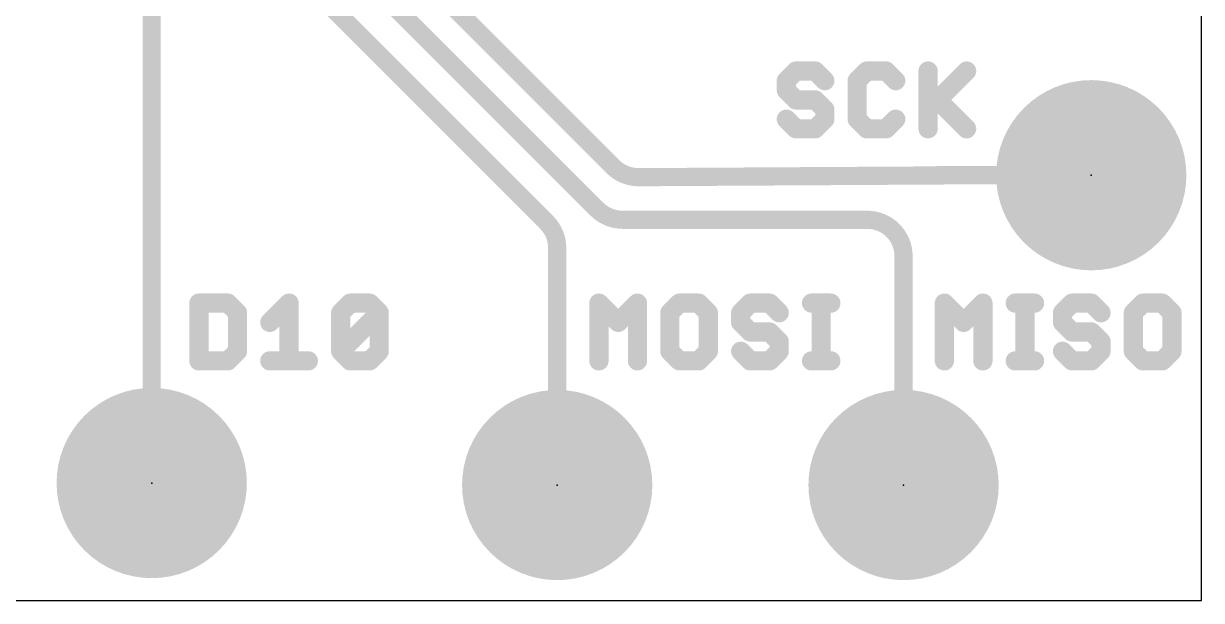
# Model space of a CAD drawing. Extents: x 0 to 100, y 4 to 80.
# Drawn here: x 61.13 to 100, y 3.81 to 22.85 of the extents above; entities that cross this region are included whole.
import ezdxf

# ---------------------------------------------------------------- set-up
doc = ezdxf.new("R2010")
doc.units = 0
for name, color, linetype in [('1', 14, 'CONTINUOUS'), ('20', 178, 'CONTINUOUS'), ('23', 178, 'CONTINUOUS')]:
    doc.layers.add(name, color=color, linetype=linetype)

# ---------------------------------------------------------------- blocks, each defined once
blk = doc.blocks.new('RECT')
blk.add_solid([(-0.5, -0.5), (0.5, -0.5), (-0.5, 0.5), (0.5, 0.5)])

msp = doc.modelspace()

# ---------------------------------------------------------------- linework, layer by layer
at = {"layer": '1'}
for points, const_width in [([(67.358, 31.3505), (80.577, 18.1315)], 0.6), ([(66.6375, 30.1388), (80.0498, 16.7265)], 0.6), ([(65.8842, 28.796), (78.3885, 16.2917)], 0.6), ([(65.3595, 26.6048), (65.3595, 11.4955)], 0.6), ([(86.6189, 21.2841), (86.3011, 20.9664)], 0.635), ([(87.2544, 21.2841), (86.6189, 21.2841)], 0.635), ([(87.5722, 20.9664), (87.2544, 21.2841)], 0.635), ([(88.9577, 21.2841), (88.6399, 20.9664)], 0.635), ([(89.5932, 21.2841), (88.9577, 21.2841)], 0.635), ([(89.911, 20.9664), (89.5932, 21.2841)], 0.635), ([(90.9787, 21.2841), (90.9787, 19.3775)], 0.635), ([(90.9787, 20.013), (92.2498, 21.2841)], 0.635), ([(86.3011, 20.9664), (86.3011, 20.6486)], 0.635), ([(88.6399, 20.9664), (88.6399, 19.6953)], 0.635), ([(86.3011, 20.6486), (86.6189, 20.3308)], 0.635), ([(86.6189, 20.3308), (87.2544, 20.3308)], 0.635), ([(87.2544, 20.3308), (87.5722, 20.013)], 0.635), ([(91.2965, 20.3308), (92.2498, 19.3775)], 0.635), ([(87.5722, 20.013), (87.5722, 19.6953)], 0.635), ([(86.6189, 19.3775), (86.3011, 19.6953)], 0.635), ([(87.5722, 19.6953), (87.2544, 19.3775)], 0.635), ([(88.6399, 19.6953), (88.9577, 19.3775)], 0.635), ([(89.5932, 19.3775), (89.911, 19.6953)], 0.635), ([(87.2544, 19.3775), (86.6189, 19.3775)], 0.635), ([(88.9577, 19.3775), (89.5932, 19.3775)], 0.635), ([(81.4256, 17.78), (92.5535, 17.8455)], 0.6), ([(96.3635, 17.8455), (91.2835, 17.8455)], 0.6), ([(80.8983, 16.375), (88.97, 16.375)], 0.6), ([(78.74, 15.4432), (78.74, 11.43)], 0.6), ([(90.17, 15.175), (90.17, 11.43)], 0.6), ([(66.9175, 13.6241), (66.9175, 11.7175)], 0.635), ([(67.8708, 13.6241), (66.9175, 13.6241)], 0.635), ([(68.1886, 13.3064), (67.8708, 13.6241)], 0.635), ([(68.1886, 12.0353), (68.1886, 13.3064)], 0.635), ([(69.2563, 12.9886), (69.8918, 13.6241)], 0.635), ([(69.8918, 13.6241), (69.8918, 11.7175)], 0.635), ([(71.5951, 13.3064), (71.9129, 13.6241)], 0.635), ([(71.5951, 12.0353), (71.5951, 13.3064)], 0.635), ([(71.5951, 12.0353), (72.8662, 13.3064)], 0.635), ([(71.9129, 13.6241), (72.5484, 13.6241)], 0.635), ([(72.5484, 13.6241), (72.8662, 13.3064)], 0.635), ([(72.8662, 13.3064), (72.8662, 12.0353)], 0.635), ([(80.1175, 11.7175), (80.1175, 13.6241)], 0.635), ([(80.1175, 13.6241), (80.753, 12.9886)], 0.635), ([(80.753, 12.9886), (81.3886, 13.6241)], 0.635), ([(81.3886, 13.6241), (81.3886, 11.7175)], 0.635), ([(82.7741, 13.6241), (82.4563, 13.3064)], 0.635), ([(82.4563, 13.3064), (82.4563, 12.0353)], 0.635), ([(83.4096, 13.6241), (82.7741, 13.6241)], 0.635), ([(83.7274, 13.3064), (83.4096, 13.6241)], 0.635), ([(83.7274, 12.0353), (83.7274, 13.3064)], 0.635), ([(85.1129, 13.6241), (84.7951, 13.3064)], 0.635), ([(84.7951, 13.3064), (84.7951, 12.9886)], 0.635), ([(85.7484, 13.6241), (85.1129, 13.6241)], 0.635), ([(86.0662, 13.3064), (85.7484, 13.6241)], 0.635), ([(87.1339, 13.6241), (87.7694, 13.6241)], 0.635), ([(87.4517, 11.7175), (87.4517, 13.6241)], 0.635), ([(91.5175, 11.7175), (91.5175, 13.6241)], 0.635), ([(91.5175, 13.6241), (92.153, 12.9886)], 0.635), ([(92.153, 12.9886), (92.7886, 13.6241)], 0.635), ([(92.7886, 13.6241), (92.7886, 11.7175)], 0.635), ([(93.8563, 13.6241), (94.4918, 13.6241)], 0.635), ([(94.1741, 11.7175), (94.1741, 13.6241)], 0.635), ([(95.7333, 13.6241), (95.4155, 13.3064)], 0.635), ([(95.4155, 13.3064), (95.4155, 12.9886)], 0.635), ([(96.3688, 13.6241), (95.7333, 13.6241)], 0.635), ([(96.6866, 13.3064), (96.3688, 13.6241)], 0.635), ([(98.0721, 13.6241), (97.7543, 13.3064)], 0.635), ([(97.7543, 13.3064), (97.7543, 12.0353)], 0.635), ([(98.7076, 13.6241), (98.0721, 13.6241)], 0.635), ([(99.0254, 13.3064), (98.7076, 13.6241)], 0.635), ([(99.0254, 12.0353), (99.0254, 13.3064)], 0.635), ([(84.7951, 12.9886), (85.1129, 12.6708)], 0.635), ([(95.4155, 12.9886), (95.7333, 12.6708)], 0.635), ([(65.3595, 7.6855), (65.3595, 12.7655)], 0.6), ([(78.74, 7.62), (78.74, 12.7)], 0.6), ([(85.1129, 12.6708), (85.7484, 12.6708)], 0.635), ([(85.7484, 12.6708), (86.0662, 12.353)], 0.635), ([(90.17, 7.62), (90.17, 12.7)], 0.6), ([(95.7333, 12.6708), (96.3688, 12.6708)], 0.635), ([(96.3688, 12.6708), (96.6866, 12.353)], 0.635), ([(86.0662, 12.353), (86.0662, 12.0353)], 0.635), ([(96.6866, 12.353), (96.6866, 12.0353)], 0.635), ([(67.8708, 11.7175), (68.1886, 12.0353)], 0.635), ([(71.9129, 11.7175), (71.5951, 12.0353)], 0.635), ([(72.8662, 12.0353), (72.5484, 11.7175)], 0.635), ([(82.4563, 12.0353), (82.7741, 11.7175)], 0.635), ([(83.4096, 11.7175), (83.7274, 12.0353)], 0.635), ([(85.1129, 11.7175), (84.7951, 12.0353)], 0.635), ([(86.0662, 12.0353), (85.7484, 11.7175)], 0.635), ([(95.7333, 11.7175), (95.4155, 12.0353)], 0.635), ([(96.6866, 12.0353), (96.3688, 11.7175)], 0.635), ([(97.7543, 12.0353), (98.0721, 11.7175)], 0.635), ([(98.7076, 11.7175), (99.0254, 12.0353)], 0.635), ([(66.9175, 11.7175), (67.8708, 11.7175)], 0.635), ([(69.2563, 11.7175), (70.5274, 11.7175)], 0.635), ([(72.5484, 11.7175), (71.9129, 11.7175)], 0.635), ([(82.7741, 11.7175), (83.4096, 11.7175)], 0.635), ([(85.7484, 11.7175), (85.1129, 11.7175)], 0.635), ([(87.1339, 11.7175), (87.7694, 11.7175)], 0.635), ([(93.8563, 11.7175), (94.4918, 11.7175)], 0.635), ([(96.3688, 11.7175), (95.7333, 11.7175)], 0.635), ([(98.0721, 11.7175), (98.7076, 11.7175)], 0.635)]:
    msp.add_lwpolyline(points, dxfattribs=dict(at, const_width=const_width))
for points, const_width in [([(86.6189, 21.4429, 1), (86.6189, 21.1254)], 0.3175), ([(86.7311, 21.1719, 1), (86.5066, 21.3964)], 0.3175), ([(87.3667, 21.3964, 1), (87.1422, 21.1719)], 0.3175), ([(87.2544, 21.1254, 1), (87.2544, 21.4429)], 0.3175), ([(88.9577, 21.4429, 1), (88.9577, 21.1254)], 0.3175), ([(89.0699, 21.1719, 1), (88.8454, 21.3964)], 0.3175), ([(89.7055, 21.3964, 1), (89.481, 21.1719)], 0.3175), ([(89.5932, 21.1254, 1), (89.5932, 21.4429)], 0.3175), ([(91.1374, 21.2841, 1), (90.8199, 21.2841)], 0.3175), ([(92.362, 21.1719, 1), (92.1375, 21.3964)], 0.3175), ([(86.1888, 21.0786, 1), (86.4134, 20.8541)], 0.3175), ([(86.4599, 20.9664, 1), (86.1424, 20.9664)], 0.3175), ([(87.4599, 20.8541, 1), (87.6844, 21.0786)], 0.3175), ([(88.7986, 20.9664, 1), (88.4811, 20.9664)], 0.3175), ([(88.5276, 21.0786, 1), (88.7522, 20.8541)], 0.3175), ([(89.7987, 20.8541, 1), (90.0232, 21.0786)], 0.3175), ([(86.4134, 20.7608, 1), (86.1888, 20.5363)], 0.3175), ([(86.1424, 20.6486, 1), (86.4599, 20.6486)], 0.3175), ([(86.6189, 20.4896, 1), (86.6189, 20.1721)], 0.3175), ([(86.5066, 20.2186, 1), (86.7311, 20.4431)], 0.3175), ([(87.3667, 20.4431, 1), (87.1422, 20.2186)], 0.3175), ([(87.2544, 20.1721, 1), (87.2544, 20.4896)], 0.3175), ([(91.4087, 20.4431, 1), (91.1842, 20.2186)], 0.3175), ([(96.3635, 15.0057, 1), (96.3635, 20.6853, 1), (96.3635, 15.0057)], 0.6), ([(96.3635, 15.1252, 1), (96.3635, 20.5658, 1), (96.3635, 15.1252)], 0.6), ([(96.3635, 15.2999, 1), (96.3635, 20.3911, 1), (96.3635, 15.2999)], 0.6), ([(87.7309, 20.013, 1), (87.4134, 20.013)], 0.3175), ([(87.4599, 19.9008, 1), (87.6844, 20.1253)], 0.3175), ([(90.8664, 20.1253, 1), (91.091, 19.9008)], 0.3175), ([(96.3635, 15.4372, 1), (96.3635, 20.2538, 1), (96.3635, 15.4372)], 0.6), ([(96.3635, 15.5828, 1), (96.3635, 20.1082, 1), (96.3635, 15.5828)], 0.6), ([(96.3635, 15.7195, 1), (96.3635, 19.9715, 1), (96.3635, 15.7195)], 0.6), ([(86.4134, 19.8075, 1), (86.1888, 19.583)], 0.3175), ([(87.4134, 19.6953, 1), (87.7309, 19.6953)], 0.3175), ([(87.6844, 19.583, 1), (87.4599, 19.8075)], 0.3175), ([(88.7522, 19.8075, 1), (88.5276, 19.583)], 0.3175), ([(88.4811, 19.6953, 1), (88.7986, 19.6953)], 0.3175), ([(90.0232, 19.583, 1), (89.7987, 19.8075)], 0.3175), ([(96.3635, 15.9587, 1), (96.3635, 19.7323, 1), (96.3635, 15.9587)], 0.6), ([(96.3635, 16.125, 1), (96.3635, 19.566, 1), (96.3635, 16.125)], 0.6), ([(86.6189, 19.5363, 1), (86.6189, 19.2188)], 0.3175), ([(86.5066, 19.2652, 1), (86.7311, 19.4898)], 0.3175), ([(87.1422, 19.4898, 1), (87.3667, 19.2652)], 0.3175), ([(87.2544, 19.2188, 1), (87.2544, 19.5363)], 0.3175), ([(88.9577, 19.5363, 1), (88.9577, 19.2188)], 0.3175), ([(88.8454, 19.2652, 1), (89.0699, 19.4898)], 0.3175), ([(89.481, 19.4898, 1), (89.7055, 19.2652)], 0.3175), ([(89.5932, 19.2188, 1), (89.5932, 19.5363)], 0.3175), ([(90.8199, 19.3775, 1), (91.1374, 19.3775)], 0.3175), ([(92.1375, 19.2652, 1), (92.362, 19.4898)], 0.3175), ([(96.3635, 16.4033, 1), (96.3635, 19.2877, 1), (96.3635, 16.4033)], 0.6), ([(96.3635, 16.6793, 1), (96.3635, 19.0117, 1), (96.3635, 16.6793)], 0.6), ([(96.3635, 16.8455, 1), (96.3635, 18.8455, 1), (96.3635, 16.8455)], 0.6), ([(96.3635, 17.1244, 1), (96.3635, 18.5666, 1), (96.3635, 17.1244)], 0.6), ([(80.577, 18.1315, 0.1989), (81.4256, 17.78)], 0.6), ([(80.6831, 18.2375, 1), (80.471, 18.0254)], 0.3), ([(80.471, 18.0254, 1), (80.6831, 18.2375)], 0.3), ([(96.3635, 17.3983, 1), (96.3635, 18.2927, 1), (96.3635, 17.3983)], 0.6), ([(81.4247, 17.93, 1), (81.4264, 17.63)], 0.3), ([(81.4256, 17.63, 1), (81.4256, 17.93)], 0.3), ([(91.2835, 17.9955, 1), (91.2835, 17.6955)], 0.3), ([(92.5544, 17.6955, 1), (92.5526, 17.9955)], 0.3), ([(96.3635, 17.6955, 1), (96.3635, 17.9955)], 0.3), ([(80.0498, 16.7265, 0.1989), (80.8983, 16.375)], 0.6), ([(80.1558, 16.8325, 1), (79.9437, 16.6204)], 0.3), ([(79.9437, 16.6204, 1), (80.1558, 16.8325)], 0.3), ([(78.74, 15.4432, 0.1989), (78.3885, 16.2917)], 0.6), ([(78.4946, 16.3978, 1), (78.2825, 16.1857)], 0.3), ([(78.2825, 16.1857, 1), (78.4946, 16.3978)], 0.3), ([(80.8983, 16.525, 1), (80.8983, 16.225)], 0.3), ([(80.8983, 16.225, 1), (80.8983, 16.525)], 0.3), ([(90.17, 15.175, 0.4142), (88.97, 16.375)], 0.6), ([(88.97, 16.525, 1), (88.97, 16.225)], 0.3), ([(88.97, 16.225, 1), (88.97, 16.525)], 0.3), ([(78.89, 15.4432, 1), (78.59, 15.4432)], 0.3), ([(78.59, 15.4432, 1), (78.89, 15.4432)], 0.3), ([(90.32, 15.175, 1), (90.02, 15.175)], 0.3), ([(90.02, 15.175, 1), (90.32, 15.175)], 0.3), ([(66.9175, 13.7829, 1), (66.9175, 13.4654)], 0.3175), ([(67.0763, 13.6241, 1), (66.7588, 13.6241)], 0.3175), ([(67.9831, 13.7364, 1), (67.7586, 13.5119)], 0.3175), ([(67.8708, 13.4654, 1), (67.8708, 13.7829)], 0.3175), ([(68.3473, 13.3064, 1), (68.0298, 13.3064)], 0.3175), ([(70.0506, 13.6241, 1), (69.7331, 13.6241)], 0.3175), ([(70.0041, 13.5119, 1), (69.7796, 13.7364)], 0.3175), ([(71.7538, 13.3064, 1), (71.4363, 13.3064)], 0.3175), ([(71.9129, 13.7829, 1), (71.9129, 13.4654)], 0.3175), ([(72.0251, 13.5119, 1), (71.8006, 13.7364)], 0.3175), ([(72.6607, 13.7364, 1), (72.4362, 13.5119)], 0.3175), ([(72.5484, 13.4654, 1), (72.5484, 13.7829)], 0.3175), ([(73.0249, 13.3064, 1), (72.7074, 13.3064)], 0.3175), ([(72.9784, 13.1941, 1), (72.7539, 13.4186)], 0.3175), ([(80.2298, 13.7364, 1), (80.0052, 13.5119)], 0.3175), ([(80.2763, 13.6241, 1), (79.9588, 13.6241)], 0.3175), ([(81.5473, 13.6241, 1), (81.2298, 13.6241)], 0.3175), ([(81.5008, 13.5119, 1), (81.2763, 13.7364)], 0.3175), ([(82.615, 13.3064, 1), (82.2975, 13.3064)], 0.3175), ([(82.7741, 13.7829, 1), (82.7741, 13.4654)], 0.3175), ([(82.8863, 13.5119, 1), (82.6618, 13.7364)], 0.3175), ([(83.5219, 13.7364, 1), (83.2974, 13.5119)], 0.3175), ([(83.4096, 13.4654, 1), (83.4096, 13.7829)], 0.3175), ([(83.8861, 13.3064, 1), (83.5686, 13.3064)], 0.3175), ([(84.9538, 13.3064, 1), (84.6363, 13.3064)], 0.3175), ([(85.1129, 13.7829, 1), (85.1129, 13.4654)], 0.3175), ([(85.2251, 13.5119, 1), (85.0006, 13.7364)], 0.3175), ([(85.8607, 13.7364, 1), (85.6362, 13.5119)], 0.3175), ([(85.7484, 13.4654, 1), (85.7484, 13.7829)], 0.3175), ([(87.1339, 13.7829, 1), (87.1339, 13.4654)], 0.3175), ([(87.6104, 13.6241, 1), (87.2929, 13.6241)], 0.3175), ([(87.7694, 13.4654, 1), (87.7694, 13.7829)], 0.3175), ([(91.6298, 13.7364, 1), (91.4052, 13.5119)], 0.3175), ([(91.6762, 13.6241, 1), (91.3588, 13.6241)], 0.3175), ([(92.9473, 13.6241, 1), (92.6298, 13.6241)], 0.3175), ([(92.9008, 13.5119, 1), (92.6763, 13.7364)], 0.3175), ([(93.8563, 13.7829, 1), (93.8563, 13.4654)], 0.3175), ([(94.3328, 13.6241, 1), (94.0153, 13.6241)], 0.3175), ([(94.4918, 13.4654, 1), (94.4918, 13.7829)], 0.3175), ([(95.5742, 13.3064, 1), (95.2567, 13.3064)], 0.3175), ([(95.7333, 13.7829, 1), (95.7333, 13.4654)], 0.3175), ([(95.8455, 13.5119, 1), (95.621, 13.7364)], 0.3175), ([(96.4811, 13.7364, 1), (96.2566, 13.5119)], 0.3175), ([(96.3688, 13.4654, 1), (96.3688, 13.7829)], 0.3175), ([(97.913, 13.3064, 1), (97.5955, 13.3064)], 0.3175), ([(98.0721, 13.7829, 1), (98.0721, 13.4654)], 0.3175), ([(98.1843, 13.5119, 1), (97.9598, 13.7364)], 0.3175), ([(98.8199, 13.7364, 1), (98.5953, 13.5119)], 0.3175), ([(98.7076, 13.4654, 1), (98.7076, 13.7829)], 0.3175), ([(99.1841, 13.3064, 1), (98.8666, 13.3064)], 0.3175), ([(68.0763, 13.1941, 1), (68.3008, 13.4186)], 0.3175), ([(69.144, 13.1008, 1), (69.3686, 12.8763)], 0.3175), ([(71.4828, 13.4186, 1), (71.7073, 13.1941)], 0.3175), ([(72.7539, 13.1941, 1), (72.9784, 13.4186)], 0.3175), ([(80.6408, 13.1008, 1), (80.8653, 12.8763)], 0.3175), ([(80.6408, 12.8763, 1), (80.8653, 13.1008)], 0.3175), ([(82.344, 13.4186, 1), (82.5686, 13.1941)], 0.3175), ([(83.6151, 13.1941, 1), (83.8396, 13.4186)], 0.3175), ([(84.6828, 13.4186, 1), (84.9073, 13.1941)], 0.3175), ([(84.9073, 13.1008, 1), (84.6828, 12.8763)], 0.3175), ([(85.9539, 13.1941, 1), (86.1784, 13.4186)], 0.3175), ([(92.0408, 13.1008, 1), (92.2653, 12.8763)], 0.3175), ([(92.0408, 12.8763, 1), (92.2653, 13.1008)], 0.3175), ([(95.3032, 13.4186, 1), (95.5277, 13.1941)], 0.3175), ([(95.5277, 13.1008, 1), (95.3032, 12.8763)], 0.3175), ([(96.5743, 13.1941, 1), (96.7988, 13.4186)], 0.3175), ([(97.642, 13.4186, 1), (97.8665, 13.1941)], 0.3175), ([(98.9131, 13.1941, 1), (99.1376, 13.4186)], 0.3175), ([(65.5095, 12.7655, 1), (65.2095, 12.7655)], 0.3), ([(78.89, 12.7, 1), (78.59, 12.7)], 0.3), ([(84.6363, 12.9886, 1), (84.9538, 12.9886)], 0.3175), ([(85.1129, 12.8296, 1), (85.1129, 12.5121)], 0.3175), ([(85.0006, 12.5586, 1), (85.2251, 12.7831)], 0.3175), ([(85.8607, 12.7831, 1), (85.6362, 12.5586)], 0.3175), ([(85.7484, 12.5121, 1), (85.7484, 12.8296)], 0.3175), ([(90.32, 12.7, 1), (90.02, 12.7)], 0.3), ([(95.2567, 12.9886, 1), (95.5742, 12.9886)], 0.3175), ([(95.7333, 12.8296, 1), (95.7333, 12.5121)], 0.3175), ([(95.621, 12.5586, 1), (95.8455, 12.7831)], 0.3175), ([(96.4811, 12.7831, 1), (96.2566, 12.5586)], 0.3175), ([(96.3688, 12.5121, 1), (96.3688, 12.8296)], 0.3175), ([(86.2249, 12.353, 1), (85.9074, 12.353)], 0.3175), ([(85.9539, 12.2408, 1), (86.1784, 12.4653)], 0.3175), ([(96.8453, 12.353, 1), (96.5278, 12.353)], 0.3175), ([(96.5743, 12.2408, 1), (96.7988, 12.4653)], 0.3175), ([(68.0298, 12.0353, 1), (68.3473, 12.0353)], 0.3175), ([(68.3008, 11.923, 1), (68.0763, 12.1475)], 0.3175), ([(71.7073, 12.1475, 1), (71.4828, 11.923)], 0.3175), ([(71.4828, 12.1475, 1), (71.7073, 11.923)], 0.3175), ([(71.4363, 12.0353, 1), (71.7538, 12.0353)], 0.3175), ([(72.7074, 12.0353, 1), (73.0249, 12.0353)], 0.3175), ([(72.9784, 11.923, 1), (72.7539, 12.1475)], 0.3175), ([(82.5686, 12.1475, 1), (82.344, 11.923)], 0.3175), ([(82.2975, 12.0353, 1), (82.615, 12.0353)], 0.3175), ([(83.5686, 12.0353, 1), (83.8861, 12.0353)], 0.3175), ([(83.8396, 11.923, 1), (83.6151, 12.1475)], 0.3175), ([(84.9073, 12.1475, 1), (84.6828, 11.923)], 0.3175), ([(85.9074, 12.0353, 1), (86.2249, 12.0353)], 0.3175), ([(86.1784, 11.923, 1), (85.9539, 12.1475)], 0.3175), ([(95.5277, 12.1475, 1), (95.3032, 11.923)], 0.3175), ([(96.5278, 12.0353, 1), (96.8453, 12.0353)], 0.3175), ([(96.7988, 11.923, 1), (96.5743, 12.1475)], 0.3175), ([(97.8665, 12.1475, 1), (97.642, 11.923)], 0.3175), ([(97.5955, 12.0353, 1), (97.913, 12.0353)], 0.3175), ([(98.8666, 12.0353, 1), (99.1841, 12.0353)], 0.3175), ([(99.1376, 11.923, 1), (98.9131, 12.1475)], 0.3175), ([(66.9175, 11.8763, 1), (66.9175, 11.5588)], 0.3175), ([(66.7588, 11.7175, 1), (67.0763, 11.7175)], 0.3175), ([(67.7586, 11.8298, 1), (67.9831, 11.6052)], 0.3175), ([(67.8708, 11.5588, 1), (67.8708, 11.8763)], 0.3175), ([(69.2563, 11.8763, 1), (69.2563, 11.5588)], 0.3175), ([(69.7331, 11.7175, 1), (70.0506, 11.7175)], 0.3175), ([(70.5274, 11.5588, 1), (70.5274, 11.8763)], 0.3175), ([(71.9129, 11.8763, 1), (71.9129, 11.5588)], 0.3175), ([(71.8006, 11.6052, 1), (72.0251, 11.8298)], 0.3175), ([(72.4362, 11.8298, 1), (72.6607, 11.6052)], 0.3175), ([(72.5484, 11.5588, 1), (72.5484, 11.8763)], 0.3175), ([(79.9588, 11.7175, 1), (80.2763, 11.7175)], 0.3175), ([(81.2298, 11.7175, 1), (81.5473, 11.7175)], 0.3175), ([(82.7741, 11.8763, 1), (82.7741, 11.5588)], 0.3175), ([(82.6618, 11.6052, 1), (82.8863, 11.8298)], 0.3175), ([(83.2974, 11.8298, 1), (83.5219, 11.6052)], 0.3175), ([(83.4096, 11.5588, 1), (83.4096, 11.8763)], 0.3175), ([(85.1129, 11.8763, 1), (85.1129, 11.5588)], 0.3175), ([(85.0006, 11.6052, 1), (85.2251, 11.8298)], 0.3175), ([(85.6362, 11.8298, 1), (85.8607, 11.6052)], 0.3175), ([(85.7484, 11.5588, 1), (85.7484, 11.8763)], 0.3175), ([(87.1339, 11.8763, 1), (87.1339, 11.5588)], 0.3175), ([(87.2929, 11.7175, 1), (87.6104, 11.7175)], 0.3175), ([(87.7694, 11.5588, 1), (87.7694, 11.8763)], 0.3175), ([(91.3588, 11.7175, 1), (91.6762, 11.7175)], 0.3175), ([(92.6298, 11.7175, 1), (92.9473, 11.7175)], 0.3175), ([(93.8563, 11.8763, 1), (93.8563, 11.5588)], 0.3175), ([(94.0153, 11.7175, 1), (94.3328, 11.7175)], 0.3175), ([(94.4918, 11.5588, 1), (94.4918, 11.8763)], 0.3175), ([(95.7333, 11.8763, 1), (95.7333, 11.5588)], 0.3175), ([(95.621, 11.6052, 1), (95.8455, 11.8298)], 0.3175), ([(96.2566, 11.8298, 1), (96.4811, 11.6052)], 0.3175), ([(96.3688, 11.5588, 1), (96.3688, 11.8763)], 0.3175), ([(98.0721, 11.8763, 1), (98.0721, 11.5588)], 0.3175), ([(97.9598, 11.6052, 1), (98.1843, 11.8298)], 0.3175), ([(98.5954, 11.8298, 1), (98.8199, 11.6052)], 0.3175), ([(98.7076, 11.5588, 1), (98.7076, 11.8763)], 0.3175), ([(65.2095, 11.4955, 1), (65.5095, 11.4955)], 0.3), ([(78.59, 11.43, 1), (78.89, 11.43)], 0.3), ([(90.02, 11.43, 1), (90.32, 11.43)], 0.3), ([(65.3595, 4.8457, 1), (65.3595, 10.5253, 1), (65.3595, 4.8457)], 0.6), ([(65.3595, 4.9652, 1), (65.3595, 10.4058, 1), (65.3595, 4.9652)], 0.6), ([(65.3595, 5.1399, 1), (65.3595, 10.2311, 1), (65.3595, 5.1399)], 0.6), ([(78.74, 4.7802, 1), (78.74, 10.4598, 1), (78.74, 4.7802)], 0.6), ([(78.74, 4.8997, 1), (78.74, 10.3403, 1), (78.74, 4.8997)], 0.6), ([(90.17, 4.7802, 1), (90.17, 10.4598, 1), (90.17, 4.7802)], 0.6), ([(90.17, 4.8997, 1), (90.17, 10.3403, 1), (90.17, 4.8997)], 0.6), ([(65.3595, 5.2772, 1), (65.3595, 10.0938, 1), (65.3595, 5.2772)], 0.6), ([(65.3595, 5.4228, 1), (65.3595, 9.9482, 1), (65.3595, 5.4228)], 0.6), ([(65.3595, 5.5595, 1), (65.3595, 9.8115, 1), (65.3595, 5.5595)], 0.6), ([(78.74, 5.0744, 1), (78.74, 10.1656, 1), (78.74, 5.0744)], 0.6), ([(78.74, 5.2117, 1), (78.74, 10.0283, 1), (78.74, 5.2117)], 0.6), ([(78.74, 5.3573, 1), (78.74, 9.8827, 1), (78.74, 5.3573)], 0.6), ([(90.17, 5.0744, 1), (90.17, 10.1656, 1), (90.17, 5.0744)], 0.6), ([(90.17, 5.2117, 1), (90.17, 10.0283, 1), (90.17, 5.2117)], 0.6), ([(90.17, 5.3573, 1), (90.17, 9.8827, 1), (90.17, 5.3573)], 0.6), ([(65.3595, 5.7987, 1), (65.3595, 9.5723, 1), (65.3595, 5.7987)], 0.6), ([(78.74, 5.494, 1), (78.74, 9.746, 1), (78.74, 5.494)], 0.6), ([(78.74, 5.7332, 1), (78.74, 9.5068, 1), (78.74, 5.7332)], 0.6), ([(90.17, 5.494, 1), (90.17, 9.746, 1), (90.17, 5.494)], 0.6), ([(90.17, 5.7332, 1), (90.17, 9.5068, 1), (90.17, 5.7332)], 0.6), ([(65.3595, 5.965, 1), (65.3595, 9.406, 1), (65.3595, 5.965)], 0.6), ([(65.3595, 6.2433, 1), (65.3595, 9.1277, 1), (65.3595, 6.2433)], 0.6), ([(78.74, 5.8995, 1), (78.74, 9.3405, 1), (78.74, 5.8995)], 0.6), ([(78.74, 6.1778, 1), (78.74, 9.0622, 1), (78.74, 6.1778)], 0.6), ([(90.17, 5.8995, 1), (90.17, 9.3405, 1), (90.17, 5.8995)], 0.6), ([(90.17, 6.1778, 1), (90.17, 9.0622, 1), (90.17, 6.1778)], 0.6), ([(65.3595, 6.5193, 1), (65.3595, 8.8517, 1), (65.3595, 6.5193)], 0.6), ([(65.3595, 6.6855, 1), (65.3595, 8.6855, 1), (65.3595, 6.6855)], 0.6), ([(78.74, 6.4538, 1), (78.74, 8.7862, 1), (78.74, 6.4538)], 0.6), ([(90.17, 6.4538, 1), (90.17, 8.7862, 1), (90.17, 6.4538)], 0.6), ([(65.3595, 6.9644, 1), (65.3595, 8.4066, 1), (65.3595, 6.9644)], 0.6), ([(78.74, 6.62, 1), (78.74, 8.62, 1), (78.74, 6.62)], 0.6), ([(78.74, 6.8989, 1), (78.74, 8.3411, 1), (78.74, 6.8989)], 0.6), ([(90.17, 6.62, 1), (90.17, 8.62, 1), (90.17, 6.62)], 0.6), ([(90.17, 6.8989, 1), (90.17, 8.3411, 1), (90.17, 6.8989)], 0.6), ([(65.3595, 7.2383, 1), (65.3595, 8.1327, 1), (65.3595, 7.2383)], 0.6), ([(78.74, 7.1728, 1), (78.74, 8.0672, 1), (78.74, 7.1728)], 0.6), ([(90.17, 7.1728, 1), (90.17, 8.0672, 1), (90.17, 7.1728)], 0.6), ([(65.2095, 7.6855, 1), (65.5095, 7.6855)], 0.3), ([(78.59, 7.62, 1), (78.89, 7.62)], 0.3), ([(90.02, 7.62, 1), (90.32, 7.62)], 0.3)]:
    msp.add_lwpolyline(points, format="xyb", dxfattribs=dict(at, const_width=const_width))
at = {"layer": '20'}
for p, q in [((100, 3.81), (100, 80)), ((0, 3.81), (100, 3.81))]:
    msp.add_line(p, q, dxfattribs=at)
at = {"layer": '23'}
for p in [(96.3635, 17.8455), (65.3595, 7.6855), (78.74, 7.62), (90.17, 7.62)]:
    msp.add_point(p, dxfattribs=at)

# ---------------------------------------------------------------- block references
at = {"layer": '1', "xscale": 2, "yscale": 0.6}
msp.add_blockref('RECT', (92.5535, 17.8455), dxfattribs=at)
at = {"layer": '1', "xscale": 2, "yscale": 0.6, "rotation": 270}
for p in [(65.3595, 11.4955), (78.74, 11.43), (90.17, 11.43)]:
    msp.add_blockref('RECT', p, dxfattribs=at)

doc.saveas('drawing.dxf')
